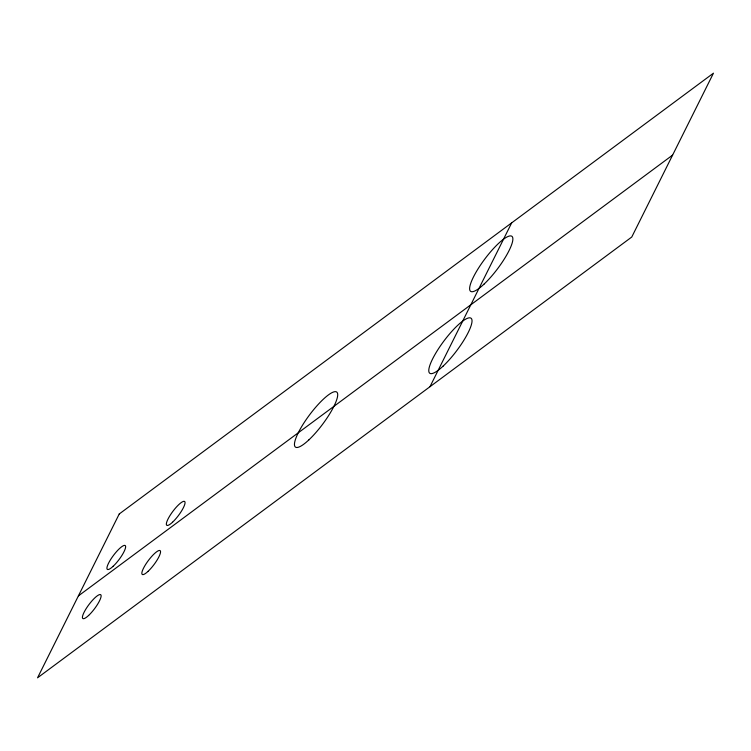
<?xml version="1.0" encoding="UTF-8"?>
<svg xmlns="http://www.w3.org/2000/svg" width="751" height="751" viewBox="0 0 751 751"><rect width="100%" height="100%" fill="white"/><g stroke="black" fill="none" stroke-linecap="round" stroke-linejoin="round"><path stroke-width="1.13" d="M429.985 386.699L511.675 222.869M78.395 595.9L672.605 155.1M119.231 513.984L37.55 677.815L631.769 237.016L713.45 73.185L119.231 513.984M113.138 566.282A14.898 3.483 -53.1 0 0 125.492 545.893A14.898 3.483 -53.1 0 0 110.181 560.255A14.898 3.483 -53.1 0 0 113.138 566.282M88.637 615.435A14.898 3.483 -53.1 0 0 100.981 595.045A14.898 3.483 -53.1 0 0 85.68 609.408A14.898 3.483 -53.1 0 0 88.637 615.435M172.561 522.198A14.898 3.483 -53.1 0 0 184.906 501.818A14.898 3.483 -53.1 0 0 169.604 516.172A14.898 3.483 -53.1 0 0 172.561 522.198M148.06 571.351A14.898 3.483 -53.1 0 0 160.404 550.962A14.898 3.483 -53.1 0 0 145.103 565.325A14.898 3.483 -53.1 0 0 148.06 571.351M308.858 439.898A34.386 8.026 -53.1 0 0 337.349 392.848A34.386 8.026 -53.1 0 0 302.033 425.995A34.386 8.026 -53.1 0 0 308.858 439.898M484.029 284.141A34.386 8.026 -53.1 0 0 512.52 237.1A34.386 8.026 -53.1 0 0 477.204 270.238A34.386 8.026 -53.1 0 0 484.029 284.141M443.184 366.056A34.386 8.026 -53.1 0 0 471.675 319.015A34.386 8.026 -53.1 0 0 436.359 352.153A34.386 8.026 -53.1 0 0 443.184 366.056"/></g></svg>
